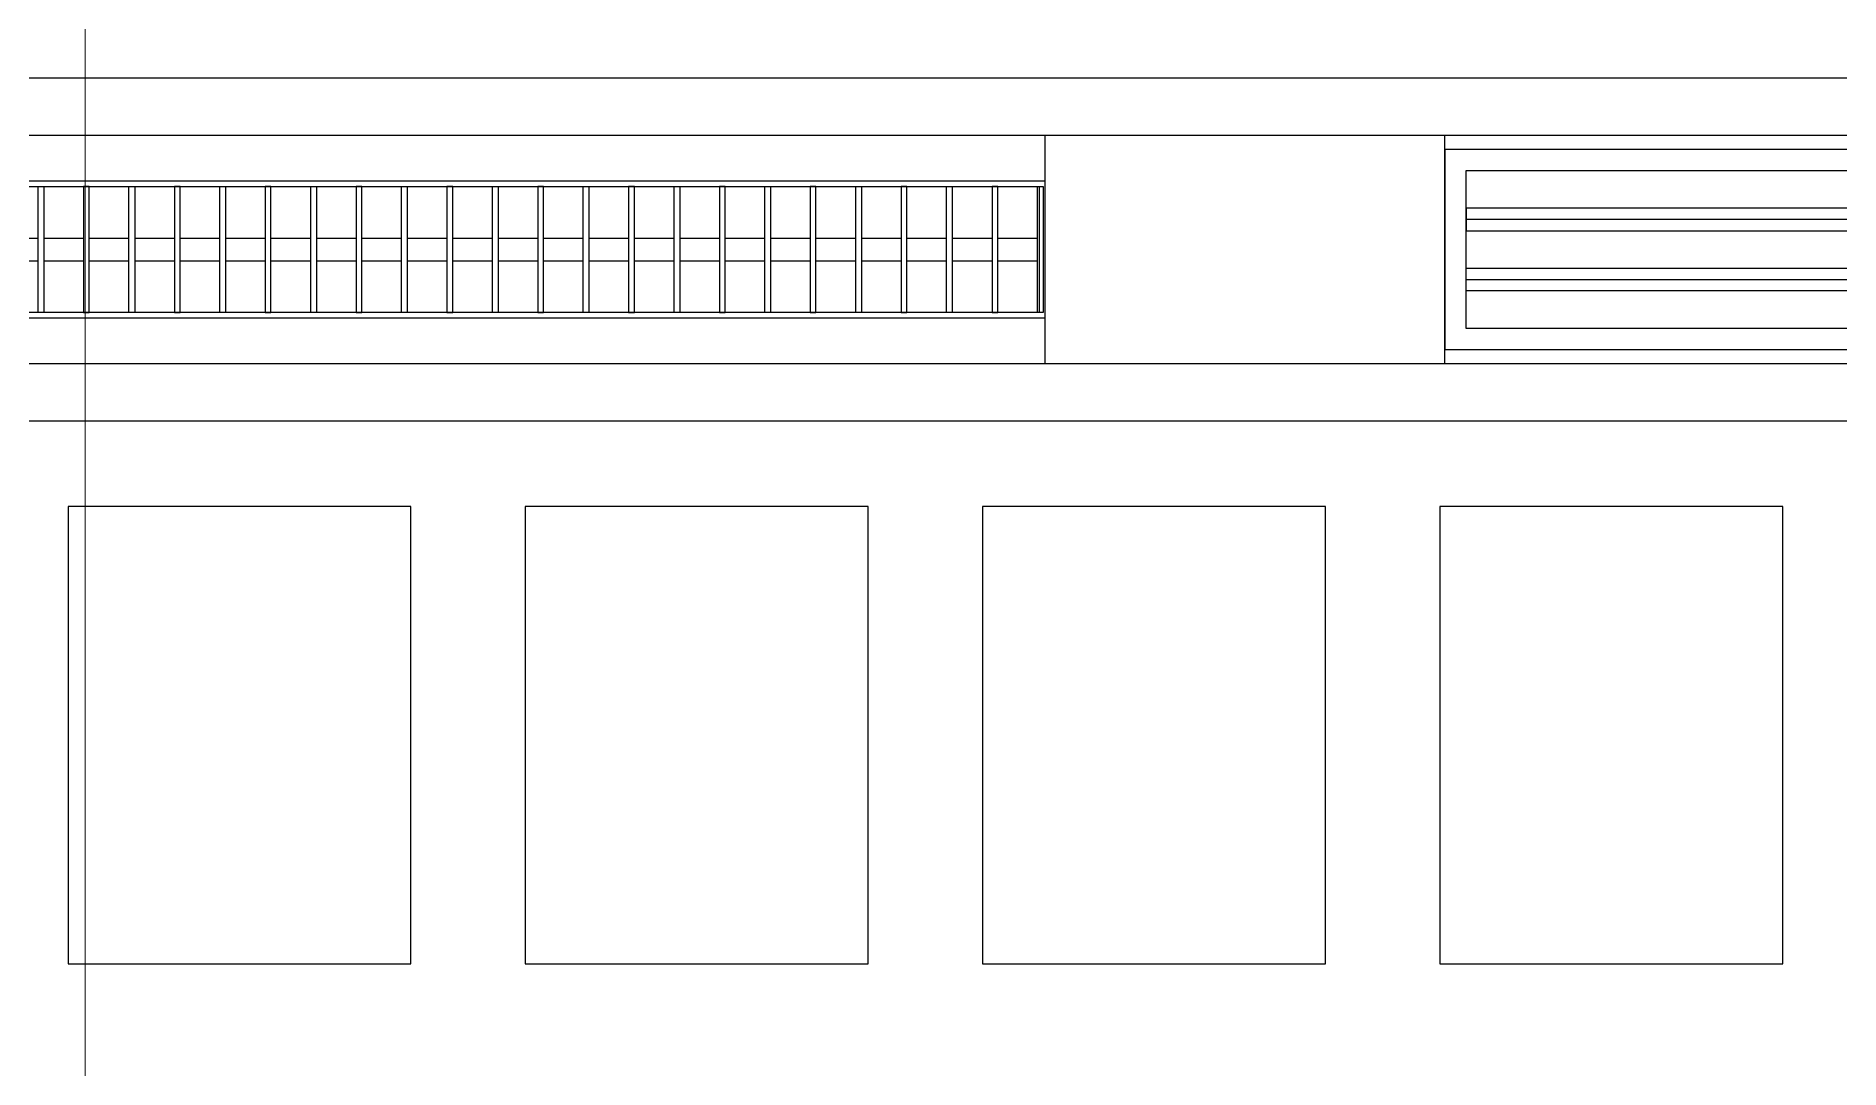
# Model space of a CAD drawing. Header units: millimetres. Extents: x -920231 to -841213, y -17301 to 22361.
# Drawn here: x -856442 to -854864, y -3107 to -2204 of the extents above; entities that cross this region are included whole.
import ezdxf
from ezdxf.enums import TextEntityAlignment as Align
from ezdxf.xclip import XClip

# ---------------------------------------------------------------- set-up
doc = ezdxf.new("R2010")
doc.units = ezdxf.units.MM
doc.header["$XCLIPFRAME"] = 0
for name, color, linetype in [('000 - WIPEOUT', 250, 'Continuous'), ('001 - ASCESSORIES', 251, 'Continuous'), ('A04_TUBE SERIES', 2, 'Continuous'), ('A11_ALU.SOLID SHEET', 2, 'Continuous')]:
    doc.layers.add(name, color=color, linetype=linetype)
doc.layers.add('008 - LIGHTING', color=1, linetype='Continuous', lineweight=9)
doc.layers.add('G-ANNO-TEXT', color=3, linetype='Continuous', lineweight=9)

# ---------------------------------------------------------------- blocks, each defined once
blk = doc.blocks.new('*U1818')
blk.add_wipeout([(-25, 0), (25, 0), (25, 24947.7), (-25, 24997.7)]).dxf.layer = '000 - WIPEOUT'
at = {"layer": 'A04_TUBE SERIES', "color": 0}
blk.add_lwpolyline([(-25, 0), (25, 0), (25, 24947.7), (-25, 24997.7)], close=True, dxfattribs=at)
at = {"layer": 'Defpoints', "color": 250, "flags": 1}
blk.add_attdef('EXTR.OVL-LENGTH_', (-33.1, -9), '', height=5, dxfattribs=at)
blk = doc.blocks.new('*U1819')
blk.add_wipeout([(-25, 0), (25, 0), (25, 25197.7), (-25, 25247.7)]).dxf.layer = '000 - WIPEOUT'
at = {"layer": 'A04_TUBE SERIES', "color": 0}
blk.add_lwpolyline([(-25, 0), (25, 0), (25, 25197.7), (-25, 25247.7)], close=True, dxfattribs=at)
at = {"layer": 'Defpoints', "color": 250, "flags": 1}
blk.add_attdef('EXTR.OVL-LENGTH_', (-33.1, -9), '', height=5, dxfattribs=at)
blk = doc.blocks.new('*U1755')
at = {"layer": '001 - ASCESSORIES', "color": 0, "linetype": 'ByBlock'}
blk.add_lwpolyline([(800, 87.5), (-800, 87.5), (-800, -87.5), (800, -87.5)], close=True, dxfattribs=at)
at = {"layer": '001 - ASCESSORIES', "linetype": 'ByBlock'}
for points in [[(-781.5, 69), (781.5, 69), (781.5, -69), (-781.5, -69)], [(781.5, 36.3), (-781.5, 36.3), (-781.5, 16.3), (781.5, 16.3)], [(-781.5, -16.3), (781.5, -16.3), (781.5, -36.3), (-781.5, -36.3)]]:
    blk.add_lwpolyline(points, close=True, dxfattribs=at)
for points in [[(781.5, 26.3), (-781.5, 26.3)], [(-781.5, -26.3), (781.5, -26.3)]]:
    blk.add_lwpolyline(points, dxfattribs=at)
blk = doc.blocks.new('*U1799')
at = {"color": 1}
blk.add_wipeout([(600, -60), (-600, -60), (-600, 60), (600, 60)], dxfattribs=at).dxf.layer = '000 - WIPEOUT'
at = {"layer": '001 - ASCESSORIES', "color": 0}
blk.add_lwpolyline([(600, -60), (-600, -60), (-600, 60), (600, 60)], close=True, dxfattribs=at)
at = {"layer": '001 - ASCESSORIES'}
for points in [[(-593.5, -55), (-598.5, -55), (-598.5, 55), (-593.5, 55)], [(595, -55), (-595, -55), (-595, 55), (595, 55)], [(-558.8, -55), (-553.8, -55), (-553.8, 55), (-558.8, 55)], [(-514, -55), (-519, -55), (-519, 55), (-514, 55)], [(-479.3, -55), (-474.3, -55), (-474.3, 55), (-479.3, 55)], [(-434.6, -55), (-439.6, -55), (-439.6, 55), (-434.6, 55)], [(-399.8, -55), (-394.8, -55), (-394.8, 55), (-399.8, 55)], [(-355.1, -55), (-360.1, -55), (-360.1, 55), (-355.1, 55)], [(-320.4, -55), (-315.4, -55), (-315.4, 55), (-320.4, 55)], [(-275.6, -55), (-280.6, -55), (-280.6, 55), (-275.6, 55)], [(-240.9, -55), (-235.9, -55), (-235.9, 55), (-240.9, 55)], [(-196.2, -55), (-201.2, -55), (-201.2, 55), (-196.2, 55)], [(-161.4, -55), (-156.4, -55), (-156.4, 55), (-161.4, 55)], [(-116.7, -55), (-121.7, -55), (-121.7, 55), (-116.7, 55)], [(-82, -55), (-77, -55), (-77, 55), (-82, 55)], [(-37.2, -55), (-42.2, -55), (-42.2, 55), (-37.2, 55)], [(-2.5, -55), (2.5, -55), (2.5, 55), (-2.5, 55)], [(42.2, -55), (37.2, -55), (37.2, 55), (42.2, 55)], [(77, -55), (82, -55), (82, 55), (77, 55)], [(121.7, -55), (116.7, -55), (116.7, 55), (121.7, 55)], [(156.4, -55), (161.4, -55), (161.4, 55), (156.4, 55)], [(201.2, -55), (196.2, -55), (196.2, 55), (201.2, 55)], [(235.9, -55), (240.9, -55), (240.9, 55), (235.9, 55)], [(280.6, -55), (275.6, -55), (275.6, 55), (280.6, 55)], [(315.4, -55), (320.4, -55), (320.4, 55), (315.4, 55)], [(360.1, -55), (355.1, -55), (355.1, 55), (360.1, 55)], [(394.8, -55), (399.8, -55), (399.8, 55), (394.8, 55)], [(439.6, -55), (434.6, -55), (434.6, 55), (439.6, 55)], [(474.3, -55), (479.3, -55), (479.3, 55), (474.3, 55)], [(519, -55), (514, -55), (514, 55), (519, 55)], [(553.8, -55), (558.8, -55), (558.8, 55), (553.8, 55)], [(598.5, -55), (593.5, -55), (593.5, 55), (598.5, 55)]]:
    blk.add_lwpolyline(points, close=True, dxfattribs=at)
for points in [[(-593.5, 10), (-558.8, 10)], [(-553.8, 10), (-519, 10)], [(-514, 10), (-479.3, 10)], [(-474.3, 10), (-439.6, 10)], [(-434.6, 10), (-399.8, 10)], [(-394.8, 10), (-360.1, 10)], [(-355.1, 10), (-320.4, 10)], [(-315.4, 10), (-280.6, 10)], [(-275.6, 10), (-240.9, 10)], [(-235.9, 10), (-201.2, 10)], [(-196.2, 10), (-161.4, 10)], [(-156.4, 10), (-121.7, 10)], [(-116.7, 10), (-82, 10)], [(-77, 10), (-42.2, 10)], [(-37.2, 10), (-2.5, 10)], [(2.5, 10), (37.2, 10)], [(42.2, 10), (77, 10)], [(82, 10), (116.7, 10)], [(121.7, 10), (156.4, 10)], [(161.4, 10), (196.2, 10)], [(201.2, 10), (235.9, 10)], [(240.9, 10), (275.6, 10)], [(280.6, 10), (315.4, 10)], [(320.4, 10), (355.1, 10)], [(360.1, 10), (394.8, 10)], [(399.8, 10), (434.6, 10)], [(439.6, 10), (474.3, 10)], [(479.3, 10), (514, 10)], [(519, 10), (553.8, 10)], [(558.8, 10), (593.5, 10)], [(-593.5, -10), (-558.8, -10)], [(-553.8, -10), (-519, -10)], [(-514, -10), (-479.3, -10)], [(-474.3, -10), (-439.6, -10)], [(-434.6, -10), (-399.8, -10)], [(-394.8, -10), (-360.1, -10)], [(-355.1, -10), (-320.4, -10)], [(-315.4, -10), (-280.6, -10)], [(-275.6, -10), (-240.9, -10)], [(-235.9, -10), (-201.2, -10)], [(-196.2, -10), (-161.4, -10)], [(-156.4, -10), (-121.7, -10)], [(-116.7, -10), (-82, -10)], [(-77, -10), (-42.2, -10)], [(-37.2, -10), (-2.5, -10)], [(2.5, -10), (37.2, -10)], [(42.2, -10), (77, -10)], [(82, -10), (116.7, -10)], [(121.7, -10), (156.4, -10)], [(161.4, -10), (196.2, -10)], [(201.2, -10), (235.9, -10)], [(240.9, -10), (275.6, -10)], [(280.6, -10), (315.4, -10)], [(320.4, -10), (355.1, -10)], [(360.1, -10), (394.8, -10)], [(399.8, -10), (434.6, -10)], [(439.6, -10), (474.3, -10)], [(479.3, -10), (514, -10)], [(519, -10), (553.8, -10)], [(558.8, -10), (593.5, -10)]]:
    blk.add_lwpolyline(points, dxfattribs=at)
blk = doc.blocks.new('*U1862')
blk.add_point((0, 0))
at = {"layer": 'Defpoints', "color": 250}
blk.add_text('AL.SHEET-HAT-TYPE-C', height=7, rotation=270, dxfattribs=at).set_placement((15, 0), align=Align.BOTTOM_CENTER)
blk.add_wipeout([(0, -100), (350, -100), (350, 100), (0, 100)]).dxf.layer = '000 - WIPEOUT'
at = {"layer": 'A11_ALU.SOLID SHEET', "color": 0}
blk.add_lwpolyline([(0, -100), (350, -100), (350, 100), (0, 100)], close=True, dxfattribs=at)
blk = doc.blocks.new('*U1944')
at = {"color": 3}
for points in [[(-200, -3450), (200, -3450), (200, -3750), (-200, -3750)], [(-200, -3850), (200, -3850), (200, -4150), (-200, -4150)], [(-200, -4250), (200, -4250), (200, -4550), (-200, -4550)], [(-200, -4650), (200, -4650), (200, -4950), (-200, -4950)]]:
    blk.add_wipeout(points, dxfattribs=at).dxf.layer = '000 - WIPEOUT'
at = {"layer": 'A11_ALU.SOLID SHEET', "color": 0, "linetype": 'ByBlock'}
for points in [[(-200, -3750), (200, -3750), (200, -3450), (-200, -3450)], [(-200, -4150), (200, -4150), (200, -3850), (-200, -3850)], [(-200, -4550), (200, -4550), (200, -4250), (-200, -4250)], [(-200, -4950), (200, -4950), (200, -4650), (-200, -4650)]]:
    blk.add_lwpolyline(points, close=True, dxfattribs=at)
blk = doc.blocks.new('*U1969')
at = {"layer": 'A11_ALU.SOLID SHEET', "color": 1}
blk.add_blockref('*U1862', (-110877.5, -5969.5), dxfattribs=at)
at = {"layer": 'A11_ALU.SOLID SHEET', "linetype": 'ByBlock', "rotation": 90}
blk.add_blockref('*U1944', (-115182, -6394.5), dxfattribs=at)
at = {"layer": '008 - LIGHTING'}
for name, p in [('*U1755', (-109727.5, -5969.5)), ('*U1799', (-111477.5, -5969.5))]:
    blk.add_blockref(name, p, dxfattribs=at)
at = {"layer": 'A04_TUBE SERIES', "linetype": 'ByBlock'}
for name, p, rotation in [('*U1818', (-106232, -5844.5), 90.00000000000001), ('*U1819', (-106232, -6094.5), 90)]:
    blk.add_blockref(name, p, dxfattribs=dict(at, rotation=rotation))

msp = doc.modelspace()

# ---------------------------------------------------------------- block references
ref = msp.add_blockref('*U1969', (-744682.4, 3579))
XClip(ref).set_block_clipping_path([(-170955.001718735, -20880.0077451951), (-101425.4223389953, 14393.0014498747)])

# ---------------------------------------------------------------- next in the draw order: linework, layer by layer
at = {"layer": 'G-ANNO-TEXT', "color": 10}
msp.add_line((-856399.3, 3375.3), (-856399.3, -9800), dxfattribs=at)

doc.saveas('drawing.dxf')
